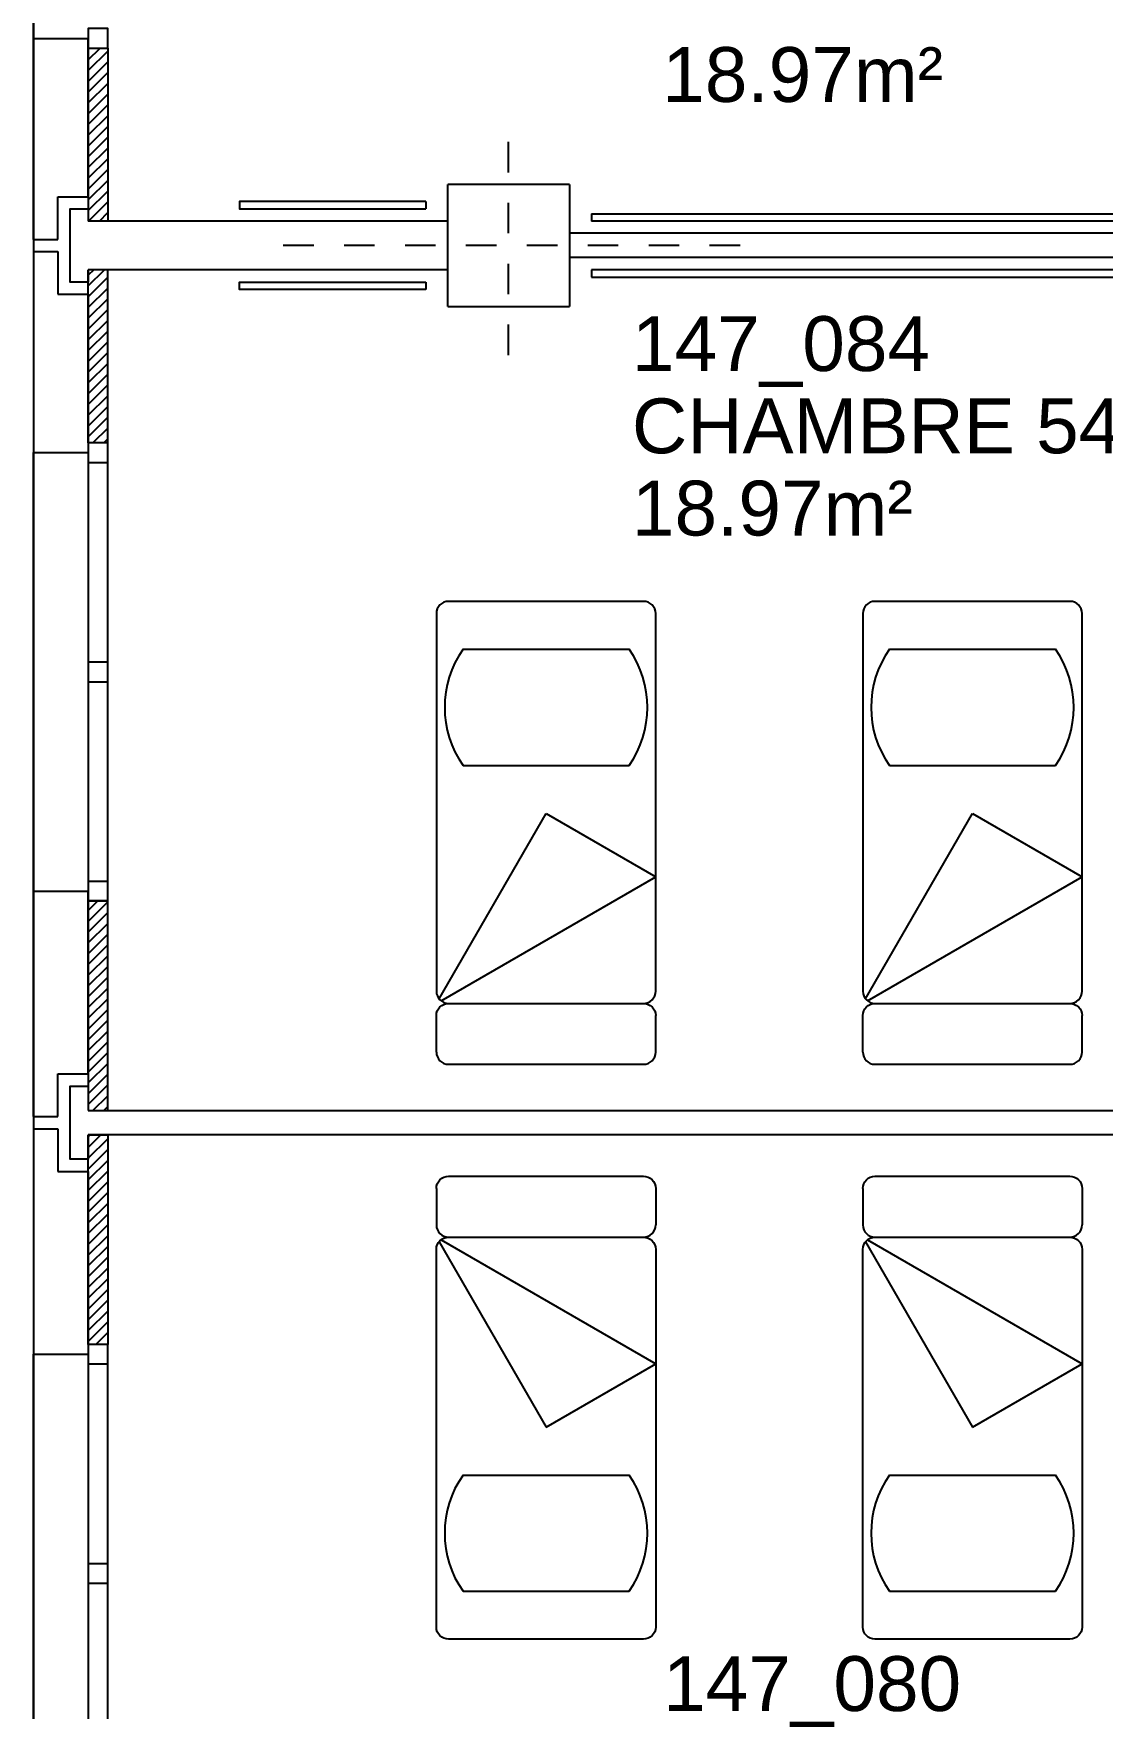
# Model space of a CAD drawing. Header units: metres. Extents: x -5 to 211, y -2 to 116.
# Drawn here: x 143.8 to 148.19, y 79.34 to 86.22 of the extents above; entities that cross this region are included whole.
import ezdxf

# ---------------------------------------------------------------- set-up
doc = ezdxf.new("R2010")
doc.units = ezdxf.units.M
doc.header["$MEASUREMENT"] = 0
doc.linetypes.add('CACHÉ', pattern=[0.25, 0.125, -0.125])
doc.linetypes.add('CONTINU', pattern=[0])
doc.layers.get('0').update_dxf_attribs({"linetype": 'CONTINUOUS'})
for name, color, linetype in [('001 axes', 1, 'CONTINUOUS'), ('004 isolation', 7, 'CONTINUOUS'), ('009 main courante', 171, 'CONTINUOUS'), ('400 Lits', 150, 'CONTINUOUS'), ('A_CHASS', 4, 'CONTINUOUS'), ('A_Etiqu_Local', 8, 'CONTINUOUS'), ('A_MURS_ALÈG', 7, 'CONTINU'), ('A_MURS_CLOI', 7, 'CONTINUOUS'), ('A_MURS_STRU', 7, 'CONTINU'), ('CONTOUR', 54, 'CONTINUOUS')]:
    doc.layers.add(name, color=color, linetype=linetype)
doc.styles.add('Attribut', font='arial.ttf')

# ---------------------------------------------------------------- blocks, each defined once
blk = doc.blocks.new('A_Etiqu_Local')
at = {"style": 'Attribut', "flags": 1}
for tag, p in [('CODE_HOPITAL', (-0.4463, 1.9645)), ('CODE_SITE', (-0.4463, 1.7395)), ('CODE_BATIMENT', (-0.4463, 1.5145)), ('CODE_SECTEUR', (-0.4463, 1.2895)), ('CODE_ETAGE', (-0.4463, 1.0645)), ('NOM_NORMALISE', (-0.4463, -0.843)), ('SECTEUR_ACTIVITE', (-0.4463, -1.068)), ('SOUS_SECTEUR_ACTIVITE', (-0.4463, -1.293)), ('VOLUME', (-0.4463, -1.518)), ('SERVICE', (-0.4463, -1.743)), ('CODE_UG', (-0.4463, -1.968)), ('CODE_UA', (-0.4463, -2.193)), ('CODE_POLE', (-0.4463, -2.418)), ('OCCUPANT_EXTERNE', (-0.4463, -2.643)), ('DISPONIBILITE', (-0.4463, -2.868)), ('ACCES_HANDICAPES', (-0.4463, -3.093)), ('NATURE_SOL', (-0.4463, -3.318)), ('RISQUE_LABORATOIRE', (-0.4463, -3.543)), ('AMIANTE', (-0.4463, -3.768))]:
    blk.add_attdef(tag, p, '', height=0.15, dxfattribs=at)
at = {"layer": 'A_Etiqu_Local', "style": 'Attribut'}
for tag, p in [('CODE_PIECE', (-0.4437, 0.5281)), ('NOM_USAGE', (-0.4437, 0.1906)), ('SURFACE', (-0.4437, -0.1469))]:
    blk.add_attdef(tag, p, '', height=0.225, dxfattribs=at)

msp = doc.modelspace()

# ---------------------------------------------------------------- linework, layer by layer
at = {"layer": '001 axes', "color": 8, "linetype": 'CACHÉ'}
for p, q in [((145.7502, 84.8962), (145.7502, 85.7962)), ((146.7002, 85.3462), (144.8002, 85.3462))]:
    msp.add_line(p, q, dxfattribs=at)
at = {"layer": '004 isolation', "color": 8, "linetype": 'Continuous'}
for p, q in [((144.0292, 86.156), (144.0252, 86.152)), ((144.0252, 86.1078), (144.0734, 86.156)), ((144.0252, 86.156), (144.1052, 86.156)), ((144.0252, 86.156), (144.0252, 85.4462)), ((144.1052, 86.1436), (144.0252, 86.0636)), ((144.1052, 86.156), (144.1052, 85.4462)), ((144.0252, 86.0195), (144.1052, 86.0995)), ((144.1052, 86.0553), (144.0252, 85.9753)), ((144.0252, 85.9311), (144.1052, 86.0111)), ((144.1052, 85.9669), (144.0252, 85.8869)), ((144.0252, 85.8427), (144.1052, 85.9227)), ((144.1052, 85.8785), (144.0252, 85.7985)), ((144.0252, 85.7543), (144.1052, 85.8343)), ((144.1052, 85.7901), (144.0252, 85.7101)), ((144.0252, 85.6659), (144.1052, 85.7459)), ((144.1052, 85.7017), (144.0252, 85.6217)), ((144.0252, 85.5775), (144.1052, 85.6575)), ((144.1052, 85.6133), (144.0252, 85.5333)), ((144.0252, 85.4891), (144.1052, 85.5691)), ((144.1052, 85.5249), (144.0265, 85.4462)), ((144.1052, 85.4462), (144.0252, 85.4462)), ((144.0706, 85.4462), (144.1052, 85.4808)), ((144.0474, 85.2462), (144.0252, 85.224)), ((144.0252, 85.1798), (144.0916, 85.2462)), ((144.0252, 84.5359), (144.0252, 85.2462)), ((144.1052, 85.2462), (144.0252, 85.2462)), ((144.1052, 84.5359), (144.1052, 85.2462)), ((144.1052, 85.2156), (144.0252, 85.1356)), ((144.0252, 85.0914), (144.1052, 85.1714)), ((144.1052, 85.1272), (144.0252, 85.0472)), ((144.0252, 85.003), (144.1052, 85.083)), ((144.1052, 85.0388), (144.0252, 84.9588)), ((144.0252, 84.9146), (144.1052, 84.9946)), ((144.1052, 84.9504), (144.0252, 84.8704)), ((144.0252, 84.8262), (144.1052, 84.9062)), ((144.1052, 84.862), (144.0252, 84.782)), ((144.0252, 84.7379), (144.1052, 84.8179)), ((144.1052, 84.7736), (144.0252, 84.6936)), ((144.0252, 84.6495), (144.1052, 84.7295)), ((144.1052, 84.6852), (144.0252, 84.6052)), ((144.0252, 84.5611), (144.1052, 84.6411)), ((144.1052, 84.5969), (144.0443, 84.5359)), ((144.0884, 84.5359), (144.1052, 84.5527)), ((144.1052, 84.5359), (144.0252, 84.5359)), ((144.0646, 82.6559), (144.0252, 82.6165)), ((144.1052, 82.6559), (144.0252, 82.6559)), ((144.0252, 82.6559), (144.0252, 81.7958)), ((144.0252, 82.5723), (144.1052, 82.6523)), ((144.1052, 81.7958), (144.1052, 82.6559)), ((144.1052, 82.6081), (144.0252, 82.5281)), ((144.0252, 82.4839), (144.1052, 82.5639)), ((144.1052, 82.5197), (144.0252, 82.4397)), ((144.0252, 82.3955), (144.1052, 82.4755)), ((144.1052, 82.4314), (144.0252, 82.3513)), ((144.0252, 82.3072), (144.1052, 82.3872)), ((144.1052, 82.343), (144.0252, 82.263)), ((144.0252, 82.2188), (144.1052, 82.2988)), ((144.1052, 82.2546), (144.0252, 82.1746)), ((144.0252, 82.1304), (144.1052, 82.2104)), ((144.1052, 82.1662), (144.0252, 82.0862)), ((144.0252, 82.042), (144.1052, 82.122)), ((144.1052, 82.0778), (144.0252, 81.9978)), ((144.0252, 81.9536), (144.1052, 82.0336)), ((144.1052, 81.9894), (144.0252, 81.9094)), ((144.0252, 81.8652), (144.1052, 81.9452)), ((144.1052, 81.901), (144.0252, 81.821)), ((144.0442, 81.7958), (144.1052, 81.8568)), ((144.1052, 81.8126), (144.0884, 81.7958)), ((144.0252, 81.7958), (144.1052, 81.7958)), ((144.0329, 81.6961), (144.0252, 81.6884)), ((144.0252, 81.6442), (144.0771, 81.6961)), ((144.0252, 80.836), (144.0252, 81.6961)), ((144.0252, 81.6961), (144.1052, 81.6961)), ((144.1052, 81.68), (144.0252, 81.6)), ((144.1052, 81.6961), (144.1052, 80.836)), ((144.0252, 81.5558), (144.1052, 81.6358)), ((144.1052, 81.5916), (144.0252, 81.5116)), ((144.0252, 81.4675), (144.1052, 81.5475)), ((144.1052, 81.5033), (144.0252, 81.4233)), ((144.0252, 81.3791), (144.1052, 81.4591)), ((144.1052, 81.4149), (144.0252, 81.3349)), ((144.0252, 81.2907), (144.1052, 81.3707)), ((144.1052, 81.3265), (144.0252, 81.2465)), ((144.0252, 81.2023), (144.1052, 81.2823)), ((144.1052, 81.2381), (144.0252, 81.1581)), ((144.0252, 81.1139), (144.1052, 81.1939)), ((144.1052, 81.1497), (144.0252, 81.0697)), ((144.0252, 81.0255), (144.1052, 81.1055)), ((144.1052, 81.0613), (144.0252, 80.9813)), ((144.0252, 80.9371), (144.1052, 81.0171)), ((144.1052, 80.9729), (144.0252, 80.8929)), ((144.0252, 80.8487), (144.1052, 80.9287)), ((144.1052, 80.8845), (144.0567, 80.836)), ((144.1009, 80.836), (144.1052, 80.8404)), ((144.1052, 80.836), (144.0252, 80.836))]:
    msp.add_line(p, q, dxfattribs=at)
at = {"layer": '009 main courante', "color": 8, "linetype": 'Continuous'}
for p, q in [((145.4102, 85.5263), (145.4102, 85.4963)), ((146.0902, 85.4763), (146.0902, 85.4463)), ((146.0902, 85.246), (146.0902, 85.216)), ((145.4102, 85.196), (145.4102, 85.166))]:
    msp.add_line(p, q, dxfattribs=at)
for points in [[(145.4102, 85.5263), (144.6452, 85.5263), (144.6452, 85.4963), (145.4102, 85.4963)], [(146.0902, 85.4763), (149.0353, 85.4763), (149.0353, 85.4463), (146.0902, 85.4463)], [(146.0902, 85.216), (149.0353, 85.216), (149.0353, 85.246), (146.0902, 85.246)], [(145.4102, 85.166), (144.6452, 85.166), (144.6452, 85.196), (145.4102, 85.196)]]:
    msp.add_lwpolyline(points, dxfattribs=at)
at = {"layer": '400 Lits', "color": 8, "linetype": 'Continuous'}
for p, q in [((145.563, 83.6888), (146.2446, 83.6888)), ((147.313, 83.6888), (147.9946, 83.6888)), ((145.563, 83.2117), (146.2446, 83.2117)), ((147.313, 83.2117), (147.9946, 83.2117)), ((145.4647, 82.2544), (145.9038, 83.015)), ((145.9038, 83.015), (146.3538, 82.7552)), ((147.2147, 82.2544), (147.6538, 83.015)), ((147.6538, 83.015), (148.1038, 82.7552)), ((145.4727, 82.2464), (146.3538, 82.7552)), ((147.2227, 82.2464), (148.1038, 82.7552)), ((145.5038, 82.2356), (146.3038, 82.2356)), ((147.2538, 82.2356), (148.0538, 82.2356)), ((145.4538, 82.0356), (145.4538, 82.1856)), ((146.3538, 82.0356), (146.3538, 82.1856)), ((147.2038, 82.0356), (147.2038, 82.1856)), ((148.1038, 82.0356), (148.1038, 82.1856)), ((145.4538, 81.4763), (145.4538, 81.3264)), ((146.3538, 81.4763), (146.3538, 81.3264)), ((147.2038, 81.4763), (147.2038, 81.3264)), ((148.1038, 81.4763), (148.1038, 81.3264)), ((145.4647, 81.2575), (145.9038, 80.4969)), ((145.4727, 81.2655), (146.3538, 80.7567)), ((145.5038, 81.2764), (146.3038, 81.2764)), ((147.2147, 81.2575), (147.6538, 80.4969)), ((147.2227, 81.2655), (148.1038, 80.7567)), ((147.2538, 81.2764), (148.0538, 81.2764)), ((145.9038, 80.4969), (146.3538, 80.7567)), ((147.6538, 80.4969), (148.1038, 80.7567)), ((145.563, 80.3002), (146.2446, 80.3002)), ((147.313, 80.3002), (147.9946, 80.3002)), ((145.563, 79.8231), (146.2446, 79.8231)), ((147.313, 79.8231), (147.9946, 79.8231))]:
    msp.add_line(p, q, dxfattribs=at)
for points in [[(146.3538, 82.2853), (146.3538, 83.8356, 0.414213), (146.3038, 83.8856), (145.5038, 83.8856, 0.414214), (145.4538, 83.8356), (145.4538, 82.2853)], [(148.1038, 82.2853), (148.1038, 83.8356, 0.414213), (148.0538, 83.8856), (147.2538, 83.8856, 0.414214), (147.2038, 83.8356), (147.2038, 82.2853)], [(145.4538, 82.2856, 0.414213), (145.5038, 82.2356), (146.3038, 82.2356, 0.414214), (146.3538, 82.2856)], [(147.2038, 82.2856, 0.414213), (147.2538, 82.2356), (148.0538, 82.2356, 0.414214), (148.1038, 82.2856)], [(145.4538, 82.1856, -0.414214), (145.5038, 82.2356), (146.3038, 82.2356, -0.414214), (146.3538, 82.1856)], [(147.2038, 82.1856, -0.414214), (147.2538, 82.2356), (148.0538, 82.2356, -0.414214), (148.1038, 82.1856)], [(145.4538, 82.0356, 0.414213), (145.5038, 81.9856), (146.3038, 81.9856, 0.414214), (146.3538, 82.0356)], [(147.2038, 82.0356, 0.414213), (147.2538, 81.9856), (148.0538, 81.9856, 0.414214), (148.1038, 82.0356)], [(145.4538, 81.4763, -0.414214), (145.5038, 81.5263), (146.3038, 81.5264, -0.414214), (146.3538, 81.4763)], [(147.2038, 81.4763, -0.414214), (147.2538, 81.5263), (148.0538, 81.5264, -0.414214), (148.1038, 81.4763)], [(145.4538, 81.3264, 0.414213), (145.5038, 81.2764), (146.3038, 81.2764, 0.414214), (146.3538, 81.3264)], [(147.2038, 81.3264, 0.414213), (147.2538, 81.2764), (148.0538, 81.2764, 0.414214), (148.1038, 81.3264)], [(145.4538, 81.2263, -0.414214), (145.5038, 81.2763), (146.3038, 81.2764, -0.414214), (146.3538, 81.2263)], [(147.2038, 81.2263, -0.414214), (147.2538, 81.2763), (148.0538, 81.2764, -0.414214), (148.1038, 81.2263)], [(146.3538, 81.2266), (146.3538, 79.6764, -0.414213), (146.3038, 79.6264), (145.5038, 79.6264, -0.414214), (145.4538, 79.6764), (145.4538, 81.2266)], [(148.1038, 81.2266), (148.1038, 79.6764, -0.414213), (148.0538, 79.6264), (147.2538, 79.6264, -0.414214), (147.2038, 79.6764), (147.2038, 81.2266)]]:
    msp.add_lwpolyline(points, format="xyb", dxfattribs=at)
for centre, start, end in [((145.9038, 83.4503), 145.00777, 214.99254), ((145.9038, 83.4503), 325.00791, 34.99193), ((147.6538, 83.4503), 145.00777, 214.99254), ((147.6538, 83.4503), 325.00791, 34.99193), ((145.9038, 80.0616), 145.00777, 214.99254), ((145.9038, 80.0616), 325.00791, 34.99193), ((147.6538, 80.0616), 145.00777, 214.99254), ((147.6538, 80.0616), 325.00791, 34.99193)]:
    msp.add_arc(centre, 0.416, start, end, dxfattribs=at)
at = {"layer": 'A_CHASS', "color": 8, "linetype": 'Continuous'}
for p, q in [((144.0252, 84.4559), (144.0252, 82.7359)), ((144.1052, 82.7359), (144.1052, 84.4559)), ((144.0252, 80.756), (144.0252, 79.036)), ((144.1052, 79.036), (144.1052, 80.756))]:
    msp.add_line(p, q, dxfattribs=at)
for points in [[(144.1052, 83.6359), (144.0252, 83.6359)], [(144.0252, 83.5559), (144.1052, 83.5559)], [(144.1052, 79.936), (144.0252, 79.936)], [(144.0252, 79.856), (144.1052, 79.856)]]:
    msp.add_lwpolyline(points, dxfattribs=at)
at = {"layer": 'A_MURS_ALÈG', "color": 8, "ltscale": 200}
for p, q in [((143.8002, 86.196), (143.8002, 87.9964)), ((143.8002, 82.6959), (143.8002, 84.4962)), ((143.8002, 78.996), (143.8002, 80.7962))]:
    msp.add_line(p, q, dxfattribs=at)
at = {"layer": 'A_MURS_CLOI', "color": 8, "linetype": 'Continuous'}
for p, q in [((150.3253, 85.3963), (146.0002, 85.3963)), ((150.3253, 85.2963), (146.0002, 85.2963)), ((144.0252, 81.7965), (149.0953, 81.7965)), ((149.0953, 81.6965), (144.0252, 81.6965))]:
    msp.add_line(p, q, dxfattribs=at)
for points in [[(144.0252, 86.156), (144.1052, 86.156), (144.1052, 86.236), (144.0252, 86.236)], [(144.0252, 84.4559), (144.1052, 84.4559), (144.1052, 84.5359), (144.0252, 84.5359)], [(144.0252, 82.6559), (144.1052, 82.6559), (144.1052, 82.7359), (144.0252, 82.7359)], [(144.0252, 80.756), (144.1052, 80.756), (144.1052, 80.836), (144.0252, 80.836)]]:
    msp.add_lwpolyline(points, close=True, dxfattribs=at)
at = {"layer": 'A_MURS_STRU', "color": 8, "linetype": 'Continuous'}
for p, q in [((143.8002, 86.196), (144.0252, 86.196)), ((143.8002, 85.3711), (143.8002, 86.196)), ((144.0252, 85.5461), (144.0252, 86.196)), ((145.5002, 85.0962), (145.5002, 85.5962)), ((146.0002, 85.5962), (146.0002, 85.0962)), ((143.9002, 85.5461), (144.0252, 85.5461)), ((143.9002, 85.3711), (143.9002, 85.5461)), ((145.5002, 85.4463), (144.0252, 85.4463)), ((143.8002, 85.3711), (143.9002, 85.3711)), ((143.8002, 85.3211), (143.8002, 84.4962)), ((143.8002, 85.3211), (143.9002, 85.3211)), ((143.9002, 85.3211), (143.9002, 85.1461)), ((145.5002, 85.2463), (144.0252, 85.2463)), ((143.9002, 85.1461), (144.0252, 85.1461)), ((144.0252, 85.1461), (144.0252, 84.4962)), ((143.8002, 84.4962), (144.0252, 84.4962)), ((143.8002, 82.6959), (144.0252, 82.6959)), ((143.8002, 81.771), (143.8002, 82.6959)), ((144.0252, 81.946), (144.0252, 82.6959)), ((143.9002, 81.946), (144.0252, 81.946)), ((143.9002, 81.771), (143.9002, 81.946)), ((143.8002, 81.771), (143.9002, 81.771)), ((143.8002, 81.721), (143.8002, 80.7962)), ((143.8002, 81.721), (143.9002, 81.721)), ((143.9002, 81.721), (143.9002, 81.546)), ((143.9002, 81.546), (144.0252, 81.546)), ((144.0252, 81.546), (144.0252, 80.7962)), ((143.8002, 80.7962), (144.0252, 80.7962))]:
    msp.add_line(p, q, dxfattribs=at)
for points in [[(146.0002, 85.5962), (145.5002, 85.5962)], [(144.0252, 85.2463), (144.0252, 85.1961), (143.9502, 85.1961), (143.9502, 85.4961), (144.0252, 85.4961), (144.0252, 85.4463)], [(145.5002, 85.0962), (146.0002, 85.0962)], [(144.0252, 81.6961), (144.0252, 81.596), (143.9502, 81.596), (143.9502, 81.896), (144.0252, 81.896), (144.0252, 81.7958)]]:
    msp.add_lwpolyline(points, dxfattribs=at)
at = {"layer": 'CONTOUR', "color": 8}
msp.add_lwpolyline([(143.8002, 92.6462), (143.8002, 78.0461), (145.0752, 78.0461), (145.0752, 56.4465), (151.3502, 56.4461), (151.3502, 56.7336), (158.3502, 56.7336), (158.3504, 45.4461), (165.5504, 45.4461), (165.5504, 46.1711), (167.2002, 46.1711), (167.2005, 45.2711), (185.4002, 45.2711), (185.4002, 49.721), (187.2502, 49.721)], dxfattribs=at)

# ---------------------------------------------------------------- block references
at = {"layer": 'A_Etiqu_Local', "color": 8}
ref = msp.add_blockref('A_Etiqu_Local', (146.8244, 86.0821), dxfattribs=at)
ref.add_attrib('CODE_PIECE', '147_087', (146.3807, 86.6102), dxfattribs={"height": 0.225, "style": 'Attribut'})
ref.add_attrib('NOM_USAGE', 'CHAMBRE 549_550 _ 2 LITS', (146.3807, 86.2727), dxfattribs={"height": 0.225, "style": 'Attribut'})
ref.add_attrib('SURFACE', '18.97m²', (146.3807, 85.9352), dxfattribs={"height": 0.225, "style": 'Attribut'})
ref = msp.add_blockref('A_Etiqu_Local', (146.6999, 84.3027), dxfattribs=at)
ref.add_attrib('CODE_PIECE', '147_084', (146.2563, 84.8308), dxfattribs={"height": 0.225, "style": 'Attribut'})
ref.add_attrib('NOM_USAGE', 'CHAMBRE 547_548 _ 2 LITS', (146.2563, 84.4933), dxfattribs={"height": 0.225, "style": 'Attribut'})
ref.add_attrib('SURFACE', '18.97m²', (146.2563, 84.1558), dxfattribs={"height": 0.225, "style": 'Attribut'})
ref = msp.add_blockref('A_Etiqu_Local', (146.8278, 78.8036), dxfattribs=at)
ref.add_attrib('CODE_PIECE', '147_080', (146.3841, 79.3317), dxfattribs={"height": 0.225, "style": 'Attribut'})
ref.add_attrib('NOM_USAGE', 'CHAMBRE 545_546 _ 2 LITS', (146.3841, 78.9942), dxfattribs={"height": 0.225, "style": 'Attribut'})
ref.add_attrib('SURFACE', '18.96m²', (146.3841, 78.6567), dxfattribs={"height": 0.225, "style": 'Attribut'})

doc.saveas('drawing.dxf')
